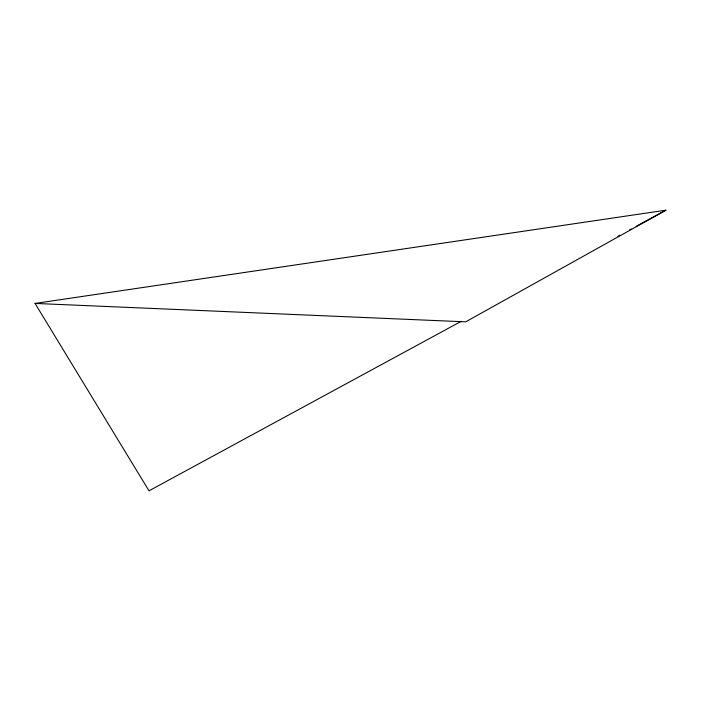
<?xml version="1.0" encoding="UTF-8"?>
<svg xmlns="http://www.w3.org/2000/svg" width="701" height="701" viewBox="0 0 701 701"><rect width="100%" height="100%" fill="white"/><g stroke="black" fill="none" stroke-linecap="round" stroke-linejoin="round"><path stroke-width="1.05" d="M35.05 303.428L665.95 210.177L465.683 321.847L35.05 303.428L148.998 490.823L461.284 321.286M617.905 236.263L619.824 235.221M629.437 229.998L631.356 228.955M636.166 226.353L665.95 210.177"/></g></svg>
